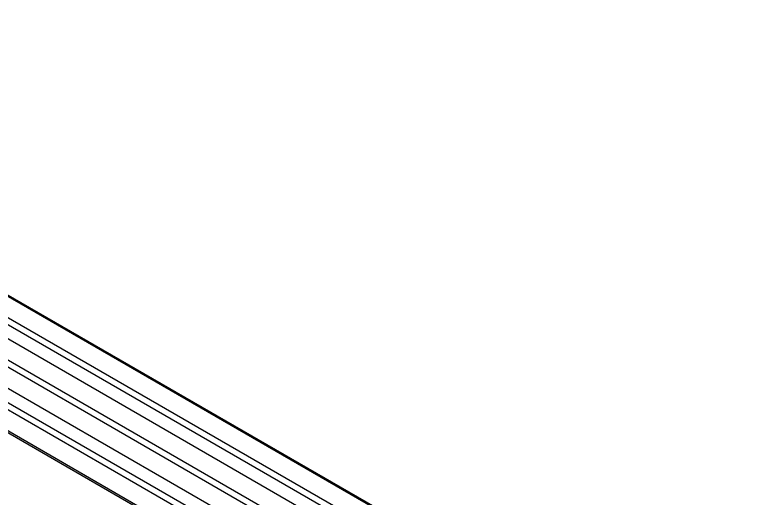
# Model space of a CAD drawing. Header units: millimetres. Extents: x 55 to 11032, y -227 to 3957.
# Drawn here: x 4629.4 to 4798.4, y 1999.5 to 2111.1 of the extents above; entities that cross this region are included whole.
import ezdxf

# ---------------------------------------------------------------- set-up
doc = ezdxf.new("R2010")
doc.units = ezdxf.units.MM
doc.header["$LTSCALE"] = 0.7
doc.layers.get('0').update_dxf_attribs({"color": 255})
doc.layers.add('AM_5', color=10, linetype='Continuous', lineweight=25)

# ---------------------------------------------------------------- blocks, each defined once
blk = doc.blocks.new('X_1')
at = {"color": 5, "linetype": 'Continuous', "lineweight": 25}
for p, q in [((4855.88, 2291.14), (4573.04, 2454.42)), ((4856.24, 2291.27), (4573.54, 2454.47)), ((4851.64, 2288.69), (4568.8, 2451.97)), ((4847.4, 2286.24), (4564.56, 2449.52)), ((4851.64, 2287.06), (4568.8, 2450.34)), ((4842.45, 2282.57), (4559.61, 2445.85)), ((4843.16, 2283.79), (4560.31, 2447.07)), ((4842.45, 2277.67), (4559.61, 2440.95)), ((4842.45, 2272.77), (4559.61, 2436.05)), ((4842.86, 2274.16), (4561.02, 2436.87)), ((4842.45, 2267.87), (4559.61, 2431.15)), ((4559.81, 2430.69), (4842.66, 2267.41))]:
    blk.add_line(p, q, dxfattribs=at)

msp = doc.modelspace()

# ---------------------------------------------------------------- block references
at = {"layer": 'AM_5'}
msp.add_blockref('X_1', (-57.845, -343.371), dxfattribs=at)

doc.saveas('drawing.dxf')
